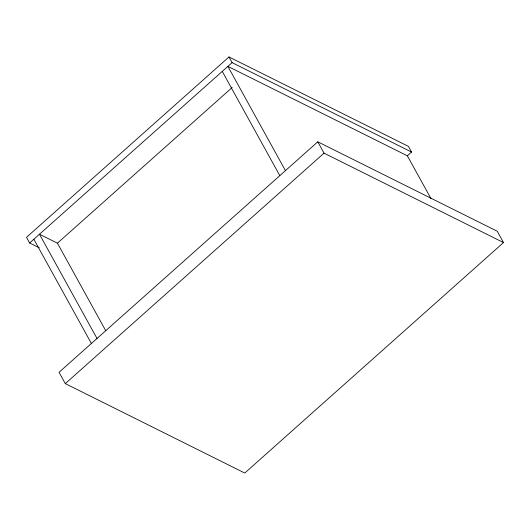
<?xml version="1.0" encoding="UTF-8"?>
<svg xmlns="http://www.w3.org/2000/svg" width="530" height="530" viewBox="0 0 530 530"><rect width="100%" height="100%" fill="white"/><g stroke="black" fill="none" stroke-linecap="round" stroke-linejoin="round"><path stroke-width="0.79" d="M407.252 155.893L411.578 152.044L408.451 146.379L228.98 56.962L26.5 237.327L29.627 242.998L39.227 247.782M29.627 242.998L232.107 62.626L411.578 152.044M97.016 338.471L39.472 234.227L57.419 243.171L232.186 87.49M317.775 141.821L59.049 372.292L65.309 383.621L244.774 473.038L503.5 242.568L497.246 231.239L317.775 141.821L324.029 153.15L503.5 242.568M65.309 383.621L324.029 153.15M430.936 198.511L407.358 155.8L227.887 66.382L285.438 170.627M228.98 56.962L232.107 62.626M222.262 71.398L279.813 175.642M57.419 243.171L105.775 330.766M33.847 239.235L91.392 343.486"/></g></svg>
